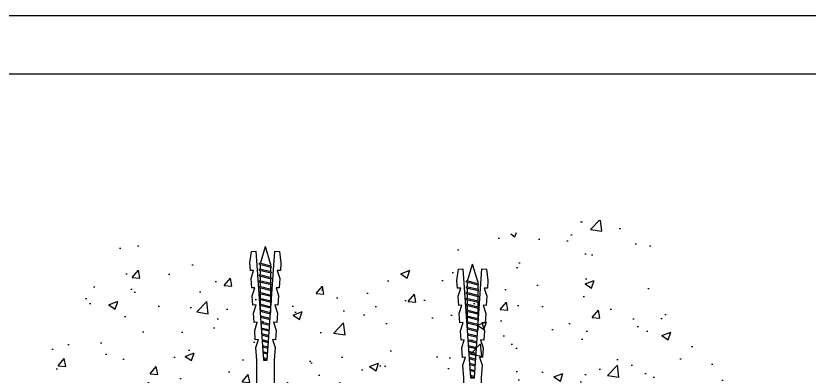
# Model space of a CAD drawing. Header units: millimetres. Extents: x 3394 to 4591, y 1370 to 2211.
# Drawn here: x 4195.6 to 4352.7, y 2139.5 to 2211 of the extents above; entities that cross this region are included whole.
import ezdxf

# ---------------------------------------------------------------- set-up
doc = ezdxf.new("R2010")
doc.units = ezdxf.units.MM
doc.layers.add('Blocchi', color=7, linetype='Continuous')

# ---------------------------------------------------------------- blocks, each defined once
blk = doc.blocks.new('Cartiglio A3')
at = {"color": 6}
for points in [[(0, 726.8759999999925), (0, 0), (1034.376000000026, 0), (1034.37599999973, 726.8759999999943)], [(10, 716.8759999999925), (10, 10), (1024.376000000022, 10), (1024.375999999734, 716.8759999999943)]]:
    blk.add_lwpolyline(points, close=True, dxfattribs=at)
blk = doc.blocks.new('tassello')
at = {"color": 3}
blk.add_lwpolyline([(3, 1.570796257510665e-07), (-2.999999999999545, -1.570796257510665e-07, -0.3401220104936952), (-1.375000319165338, -1.250000071994691), (1.375000450065272, -1.249999928004968, -0.340122010493692)], format="xyb", close=True, dxfattribs=at)
blk.add_lwpolyline([(1.874999297992872, 2.706655095607857e-07, 0.1333334733354841), (-1.875004240001545, -1.267407697014278e-06)], format="xyb", dxfattribs=at)
blk.add_lwpolyline([(1.375000065449967, -1.249999928004968), (-1.374999934550033, -1.250000071994691), (-1.374999685840066, -6.000006722344892), (-1.514511788918753, -7.995129047307159), (-1.102926612364172, -9.27695898096215), (-1.601707516085298, -9.242081083864718), (-1.70634222071385, -10.73842993679193), (-1.294761733204268, -12.02024455294702), (-1.793536372447306, -11.98536659390868), (-1.898172062717549, -13.48173039186952), (-1.486591798665359, -14.76354558333946), (-1.985366228808743, -14.7286681039526), (-2.090002457646733, -16.22503195333513), (-1.678421875608365, -17.50684657795955), (-2.177196087602624, -17.47196914878975), (-2.281830814848945, -18.9683191748336), (-1.870245669293126, -20.25014801194391), (-2.369025941530708, -20.21527012404079), (-2.456223430502632, -21.46224735550584), (-2.204213907744816, -23.23412025708615), (-1.505914805239172, -23.28295007714667), (-0.2973747557671231, -6.000000015570095), (0.2973753840860809, -5.99999998442911), (1.505917743425016, -23.2829574194476), (2.20421575894261, -23.23412810191633), (2.456225848420218, -21.46224988475228), (2.369028558469836, -20.21527737595682), (1.870245568232804, -20.25015550640762), (2.281832781129651, -18.96831899841698), (2.177197890498974, -17.47196888770259), (1.678417425663156, -17.50684684156101), (2.090002603433732, -16.22501667171377), (1.985367797958588, -14.72867542913707), (1.486590100073954, -14.76355318951244), (1.898173425731329, -13.48173034501428), (1.793538127552893, -11.98537440608982), (1.294759911569599, -12.02025216773109), (1.706343255823867, -10.73842847939204), (1.601708483914081, -9.242080916134114), (1.102927072360217, -9.27695890123016), (1.514512568744976, -7.995128067538985), (1.375000314159479, -6.000006578354487)], close=True, dxfattribs=at)
at = {"color": 8}
for points in [[(0.3129558258256111, -6.222809483613332), (-0.3238356660267527, -6.378417016955609)], [(0.2988003152267993, -6.020378984354466), (-0.309188176994212, -6.168948016188665)], [(0.3767973736285057, -7.13578248027045), (-0.3898966165616002, -7.323133020414502)], [(0.3626418630296939, -6.933352481011639), (-0.3752491275290595, -7.113664519647614)], [(0.4903234586354301, -8.75929497432628), (-0.507372028599093, -9.003093526565408)], [(0.4406379214315166, -8.0487534769278), (-0.455958067096617, -8.267847523873456)], [(0.4264834108325886, -7.846325477668984), (-0.441310078063907, -8.058381023106449)], [(0.5683200170378768, -9.874696470242156), (-0.5880809681657411, -10.15727653079125)], [(0.5541645064386103, -9.672266470983345), (-0.5734334791341098, -9.947808030024248)], [(0.5044784692349822, -8.961725473585034), (-0.522019517631179, -9.212562027332297)], [(0.6321625648415647, -10.78767546689937), (-0.6541404187005355, -11.10199853425013)], [(0.6180070542422982, -10.58524496764051), (-0.6394929296684495, -10.89253003348313)], [(0.7456906498491662, -12.41120346095499), (-0.7716158307371188, -12.78197454040094)], [(0.6960041126449141, -11.70065446355659), (-0.7202018692350975, -12.04672103770895)], [(0.6818491020458168, -11.49822446429778), (-0.7055543802025568, -11.83725253694195)], [(0.8236877082517822, -13.52661295687096), (-0.8523242703040523, -13.9361660446267)], [(0.8095321976525156, -13.32418245761221), (-0.8376772812716808, -13.72669704385987)], [(-0.8249992814326106, -13.72361754319616), (-0.8249992907649357, -13.54538754319617)], [(0.7598461604484328, -12.61363396021386), (-0.7862633197692048, -12.99144354116788)], [(0.8250007460760571, -14.24900045680226), (0.8250007092347005, -13.54538745680236)], [(0.8875297560553008, -14.43959195352829), (-0.9183857208381596, -14.88088854808564)], [(0.8733742454560343, -14.23716145426931), (-0.9037382318060736, -14.67141954731881)], [(-0.8249992328128428, -14.65219104319601), (-0.8249992706523699, -13.92951204319604)], [(-0.824999184193075, -15.58076504319604), (-0.8249992220321474, -14.8580855431959)], [(0.8250007946962796, -15.17757395680212), (0.8250007568562978, -14.45488745680223)], [(0.9249978041962095, -15.35901595156633), (-0.9250121721333926, -15.81108704843257)], [(0.9249988528163158, -16.28759495156623), (-0.9250111235128315, -16.73966654843241)], [(0.9249972934157995, -15.15312645156644), (-0.9249866829140956, -15.60519154843121)], [(0.9249988420360751, -16.08170595156628), (-0.9249856342935345, -16.53377054843111)], [(-0.8249991355728525, -16.50933854319589), (-0.8249991734119249, -15.78665904319598)], [(0.8250008433160474, -16.10614795680215), (0.8250008054765203, -15.3834609568022)], [(0.8250008919358152, -17.034721456802), (0.8250008540962881, -16.31203445680205)], [(0.9250004014365913, -17.21617445156608), (-0.925009574892556, -17.66824554843231)], [(0.9249998906566361, -17.01028495156618), (-0.924984085673259, -17.46235004843106)], [(-0.82499908695263, -17.43791204319587), (-0.8249991247921571, -16.71523304319578)], [(0.8250009405560377, -17.96329495680197), (0.8250009027160559, -17.24060795680214)], [(0.9250004500568139, -18.14474595156605), (-0.9250100262725027, -18.59681754843234)], [(0.9249999392764039, -17.93885695156598), (-0.9249845370532057, -18.39092204843098)], [(-0.8249990383328623, -18.36648554319584), (-0.8249990761723893, -17.64380654319586)], [(-0.8249989897130945, -19.29505904319569), (-0.8249990275521668, -18.57238004319572)], [(0.8250009891762602, -18.89186845680194), (0.8250009513362784, -18.16918195680194)], [(0.9249999986768671, -19.07331795156608), (-0.925009977652735, -19.52538904843232)], [(0.9250000472966349, -20.00188945156594), (-0.9250099290329672, -20.45396104843223)], [(0.9249994878964571, -18.86742845156607), (-0.924984488433438, -19.31949354843096)], [(0.9249995365162249, -19.79600045156599), (-0.9249844398136702, -20.24806554843087)], [(-0.824998941092872, -20.22363304319572), (-0.8249989789319443, -19.50095354319581)], [(0.825001037796028, -19.8204419568018), (0.8250009999565009, -19.09775545680202)], [(0.8250010864157957, -20.74901595680183), (0.8250010485762687, -20.02632895680188)], [(0.9250010959167412, -20.93046095156581), (-0.9250088804128609, -21.3825325484321)], [(0.9250005851363312, -20.72457195156596), (-0.9249833911935639, -21.17663654843079)], [(-0.8249988924726495, -21.15220654319558), (-0.8249989303121765, -20.4295275431956)], [(-0.8047693819517008, -21.35314804213647), (-1.741493178997189e-06, -24.03570749999869)], [(0.8250021145177016, -21.28571295680183), (4.258507033227943e-06, -24.03570749999847)], [(0.8250011145178178, -21.28572095680181), (0.8250010971960364, -20.95490245680185)]]:
    blk.add_lwpolyline(points, dxfattribs=at)
for points in [[(-0.9249985898659361, -15.60524022148093, 0.2436589094946543), (-0.9249987084476743, -15.81112662568546)], [(0.9250002003718691, -15.35903179932541, 0.2436589233617568), (0.9250003351239684, -15.15314538471671)], [(0.9250002489916369, -16.28760529932538, 0.2436589233617568), (0.9250003837441909, -16.08171888471668)], [(-0.9249985412461683, -16.53381372148078, 0.2436589094946543), (-0.9249986598279065, -16.73970012568532)], [(-0.9249984926259458, -17.46238722148075, 0.2436589094946543), (-0.9249986112081388, -17.6682736256854)], [(0.9250002976114047, -17.21617879932523, 0.2436589233617568), (0.9250004323639587, -17.01029238471665)], [(-0.9249984440057233, -18.39096072148072, 0.2436589094946543), (-0.924998562588371, -18.59684712568526)], [(0.9250003462316272, -18.14475229932521, 0.2436589233617568), (0.9250004809837264, -17.93886588471662)], [(-0.9249983953859555, -19.31953422148069, 0.2436589094946543), (-0.9249985139676937, -19.52542062568534)], [(0.9250003948518497, -19.07332579932518, 0.2436589233617568), (0.925000529603949, -18.86743938471659)], [(0.9250004434716175, -20.00189979932509, 0.2436589233617568), (0.9250005782241715, -19.7960133847165)], [(-0.9249983467661878, -20.24810822148061, 0.2436589094946543), (-0.924998465347926, -20.45399462568514)], [(-0.92499829814642, -21.17667422148054, 0.2436589094946543), (-0.9249984167281582, -21.38256062568519)], [(0.9250004920913852, -20.93046579932502, 0.2436589233617568), (0.9250006268439392, -20.72457938471644)]]:
    blk.add_lwpolyline(points, format="xyb", dxfattribs=at)

msp = doc.modelspace()

# ---------------------------------------------------------------- hatches: boundary and pattern name
h = msp.add_hatch()
h.set_pattern_fill('AR-CONC', color=256, scale=0.1)
h.set_pattern_definition([(49.99999999999999, (1766.632297357685, 681.8451567525415), (18.2184668996004, -1.593908553890309), [1.905, -20.955]), (355, (1766.632297357685, 681.8451567525415), (-3.524342142496934, 19.10568452390352), [1.524, -16.764058417]), (100.4514447, (1768.150498057684, 681.7123314025414), (14.69412470903533, 17.51177519121951), [1.61900088, -17.80902445999999]), (46.18420000000001, (1766.632297357685, 686.9251567525414), (27.10790408921299, -4.204232793272715), [2.8575, -31.4325]), (96.63555760999992, (1768.891287357684, 686.5748067525415), (23.7404134051503, 24.74261245977215), [2.428502314, -26.713560816]), (351.1841511700001, (1766.632297357685, 686.9251567525414), (23.74041340649771, 24.74261245855327), [2.285996707, -25.145973192]), (21, (1769.172297357685, 685.6551567525414), (15.16143912691325, -10.22651981870876), [1.905, -20.955]), (326.0000000000001, (1769.172297357685, 685.6551567525414), (6.180202834764708, 18.41879661223193), [1.524, -16.764]), (71.45144499999999, (1770.435750617684, 684.8029467625415), (21.34164192787162, 8.192276888590525), [1.61900088, -17.80899376]), (37.50000000000001, (1766.632297357685, 681.8451567525415), (0.3088603250591817, 8.455503887315311), [0, -16.5608, 0, -17.018, 0, -16.8275]), (7.499999999999999, (1766.632297357685, 681.8451567525415), (6.681966251030575, 10.01805748181195), [0, -9.7028, 0, -16.1798, 0, -6.413500000000001]), (327.5, (1760.968097357685, 681.8451567525415), (13.55905951668714, -0.5728743992673444), [0, -6.350000000000001, 0, -19.812, 0, -26.289]), (317.5, (1758.428097357685, 681.8451567525415), (14.81291813860181, 2.542649103333303), [0, -8.255, 0, -13.1572, 0, -18.669])])
edge = h.paths.add_edge_path()
edge.add_spline(control_points=[(4251.34177995589, 2157.773894058812), (4263.785969345992, 2160.102729734331), (4344.315430569804, 2184.048569350684), (4312.348714610116, 2153.282661512326), (4342.28102345021, 2137.686781426866)], knot_values=[66.53022502847658, 66.53022502847658, 66.53022502847658, 66.53022502847658, 101.7331283045513, 137.9242458882811, 137.9242458882811, 137.9242458882811, 137.9242458882811], degree=3, periodic=0)
edge.add_line((4342.28102345021, 2137.686781426866), (4251.34177995589, 2137.686781426866))
edge.add_line((4251.34177995589, 2137.686781426866), (4251.34177995589, 2157.773894058812))
edge = h.paths.add_edge_path()
edge.add_spline(control_points=[(4197.333351487147, 2137.686781426866), (4207.457030940479, 2152.199143531337), (4215.235501177713, 2178.246526902188), (4237.769261403166, 2156.661728184364), (4249.324391362607, 2157.396355082175), (4251.34177995589, 2157.773894058812)], knot_values=[0, 0, 0, 0, 33.88785283328875, 60.82330967277503, 66.53022502847658, 66.53022502847658, 66.53022502847658, 66.53022502847658], degree=3, periodic=0)
edge.add_line((4251.34177995589, 2157.773894058812), (4251.34177995589, 2137.686781426866))
edge.add_line((4251.34177995589, 2137.686781426866), (4197.333351487147, 2137.686781426866))

# ---------------------------------------------------------------- block references
at = {"xscale": 1.157006146853121, "yscale": 1.157006146853121, "zscale": 1.157006146853121}
msp.add_blockref('Cartiglio A3', (3394.120027765452, 1369.981166719765), dxfattribs=at)
at = {"layer": 'Blocchi', "xscale": -1.25, "yscale": 1.25, "zscale": 1.25, "rotation": 180}
for p in [(4245.038637448685, 2135.186781426867), (4286.038637448687, 2131.686781426843)]:
    msp.add_blockref('tassello', p, dxfattribs=at)

doc.saveas('drawing.dxf')
